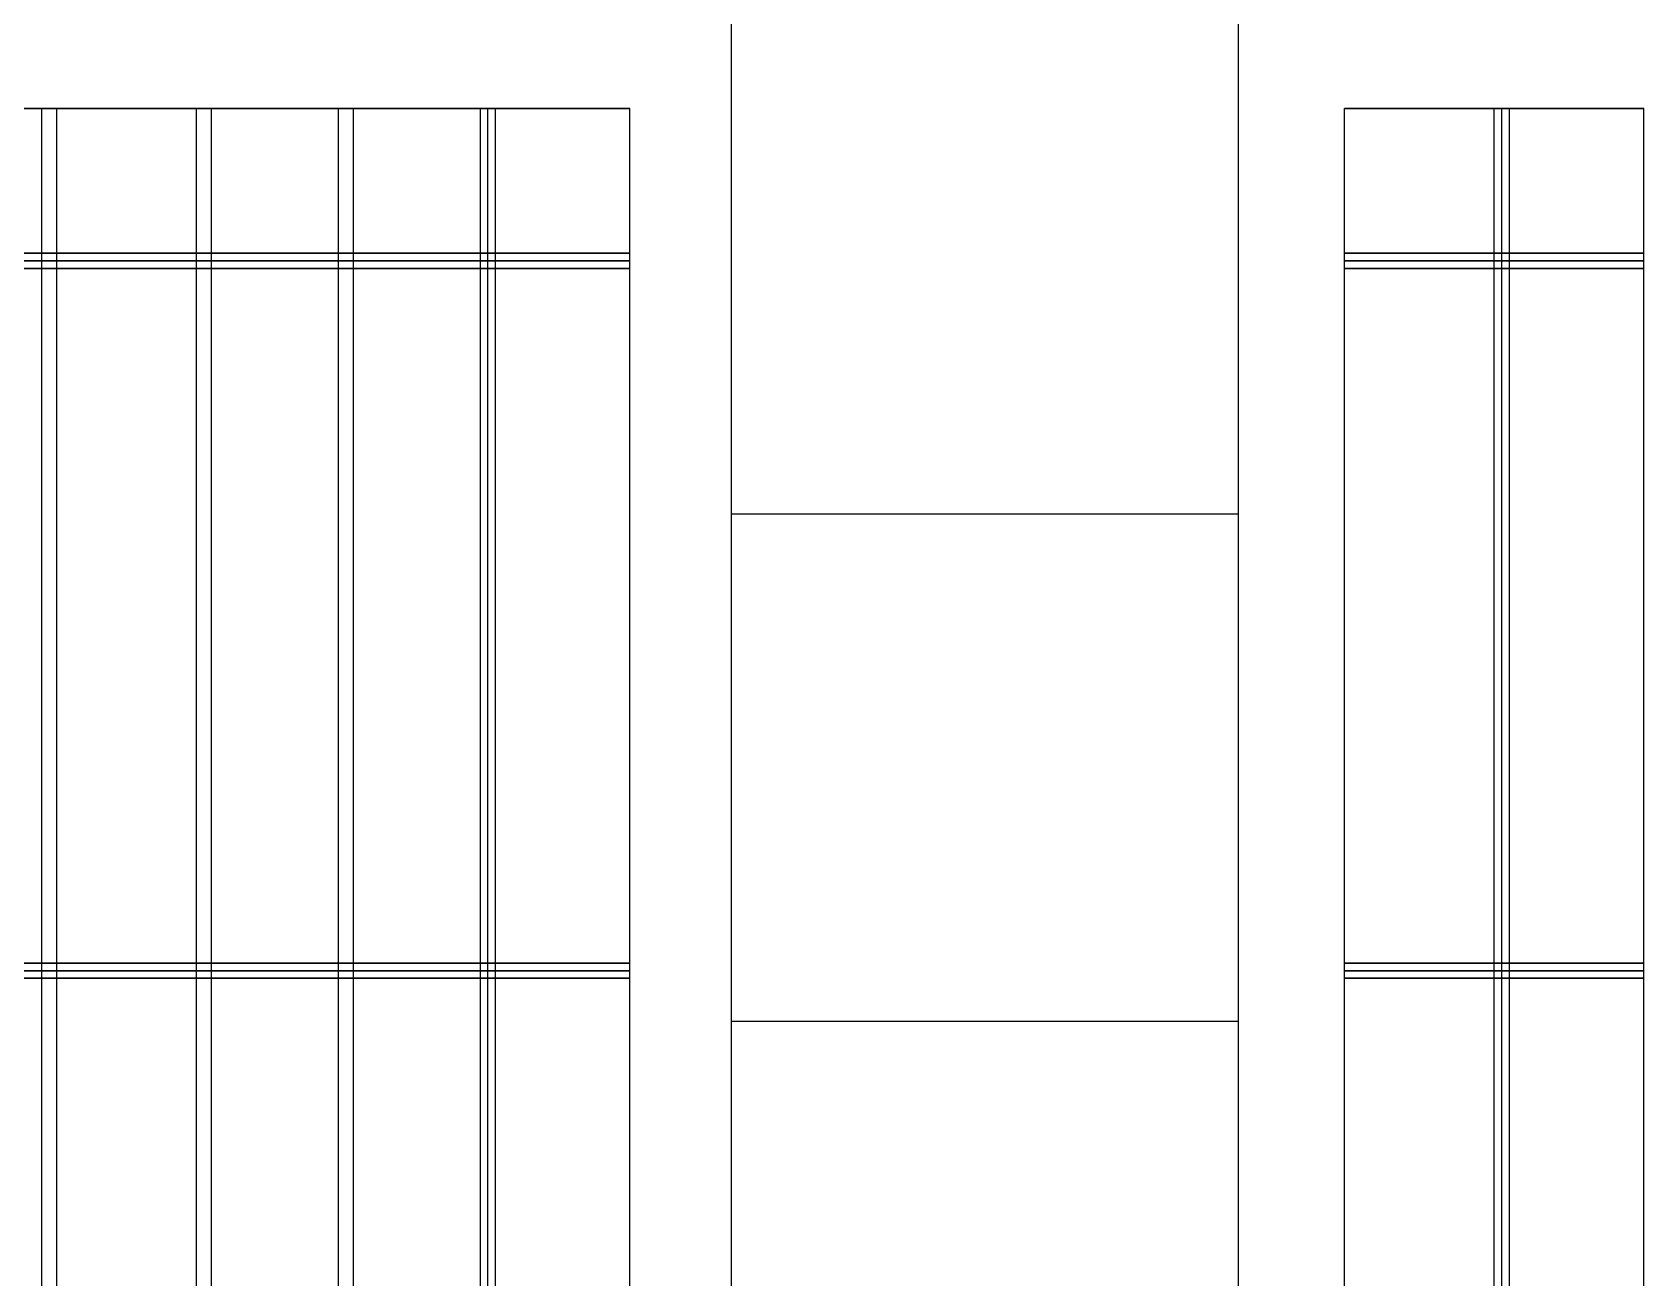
# Model space of a CAD drawing. Extents: x -24232 to 27340, y -23039 to 23489.
# Drawn here: x -15327 to -13737, y -20442 to -19214 of the extents above; entities that cross this region are included whole.
import ezdxf

# ---------------------------------------------------------------- set-up
doc = ezdxf.new("R2010")
doc.units = 0
doc.header["$LTSCALE"] = 10
for name, color, linetype in [('1', 1, 'CONTINUOUS'), ('11', 11, 'CONTINUOUS'), ('3', 3, 'CONTINUOUS')]:
    doc.layers.add(name, color=color, linetype=linetype)

msp = doc.modelspace()

# ---------------------------------------------------------------- linework, layer by layer
at = {"layer": '1'}
for p, q in [((-14877.4, -21989.6), (-14877.4, -19289.6)), ((-13877.4, -21989.6), (-13877.4, -19289.6)), ((-14737.4, -19439.6), (-16037.4, -19439.6)), ((-16037.4, -19439.6), (-14737.4, -19439.6)), ((-14032.4, -19439.6), (-13884.9, -19439.6)), ((-13884.9, -19439.6), (-14032.4, -19439.6)), ((-13737.4, -19439.6), (-13884.9, -19439.6)), ((-13884.9, -19439.6), (-13737.4, -19439.6)), ((-14137.4, -19689.6), (-14637.4, -19689.6)), ((-14737.4, -20139.6), (-16037.4, -20139.6)), ((-16037.4, -20139.6), (-14737.4, -20139.6)), ((-14032.4, -20139.6), (-13884.9, -20139.6)), ((-13884.9, -20139.6), (-14032.4, -20139.6)), ((-13737.4, -20139.6), (-13884.9, -20139.6)), ((-13884.9, -20139.6), (-13737.4, -20139.6)), ((-14137.4, -20189.6), (-14637.4, -20189.6))]:
    msp.add_line(p, q, dxfattribs=at)
at = {"layer": '11'}
for p, q in [((-15317.5, -21989.6), (-15317.5, -19289.6)), ((-15302.5, -21989.6), (-15302.5, -19289.6)), ((-15164.9, -21989.6), (-15164.9, -19289.6)), ((-15149.9, -21989.6), (-15149.9, -19289.6)), ((-15024.9, -21989.6), (-15024.9, -19289.6)), ((-15009.9, -21989.6), (-15009.9, -19289.6)), ((-14884.9, -21989.6), (-14884.9, -19289.6)), ((-14869.9, -21989.6), (-14869.9, -19289.6)), ((-13884.9, -21989.6), (-13884.9, -19289.6)), ((-13869.9, -21989.6), (-13869.9, -19289.6)), ((-14737.4, -19432.1), (-16037.4, -19432.1)), ((-16037.4, -19432.1), (-14737.4, -19432.1)), ((-14032.4, -19432.1), (-13884.9, -19432.1)), ((-13884.9, -19432.1), (-14032.4, -19432.1)), ((-13737.4, -19432.1), (-13884.9, -19432.1)), ((-13884.9, -19432.1), (-13737.4, -19432.1)), ((-14737.4, -19447.1), (-16037.4, -19447.1)), ((-16037.4, -19447.1), (-14737.4, -19447.1)), ((-14032.4, -19447.1), (-13884.9, -19447.1)), ((-13884.9, -19447.1), (-14032.4, -19447.1)), ((-13737.4, -19447.1), (-13884.9, -19447.1)), ((-13884.9, -19447.1), (-13737.4, -19447.1)), ((-14737.4, -20132.1), (-16037.4, -20132.1)), ((-16037.4, -20132.1), (-14737.4, -20132.1)), ((-14032.4, -20132.1), (-13884.9, -20132.1)), ((-13884.9, -20132.1), (-14032.4, -20132.1)), ((-13737.4, -20132.1), (-13884.9, -20132.1)), ((-13884.9, -20132.1), (-13737.4, -20132.1)), ((-14737.4, -20147.1), (-16037.4, -20147.1)), ((-16037.4, -20147.1), (-14737.4, -20147.1)), ((-14032.4, -20147.1), (-13884.9, -20147.1)), ((-13884.9, -20147.1), (-14032.4, -20147.1)), ((-13737.4, -20147.1), (-13884.9, -20147.1)), ((-13884.9, -20147.1), (-13737.4, -20147.1))]:
    msp.add_line(p, q, dxfattribs=at)
at = {"layer": '3', "color": 5}
for p, q in [((-14637.4, -18689.6), (-14637.4, -22189.6)), ((-14137.4, -18689.6), (-14137.4, -22239.6))]:
    msp.add_line(p, q, dxfattribs=at)
at = {"layer": '3'}
for p, q in [((-14737.4, -19289.6), (-16037.4, -19289.6)), ((-16037.4, -19289.6), (-14737.4, -19289.6)), ((-14737.4, -21989.6), (-14737.4, -19289.6)), ((-14737.4, -21989.6), (-14737.4, -19289.6)), ((-14032.4, -21989.6), (-14032.4, -19289.6)), ((-14032.4, -21989.6), (-14032.4, -19289.6)), ((-14032.4, -19289.6), (-13884.9, -19289.6)), ((-13884.9, -19289.6), (-14032.4, -19289.6)), ((-13737.4, -19289.6), (-13884.9, -19289.6)), ((-13884.9, -19289.6), (-13737.4, -19289.6)), ((-13737.4, -21989.6), (-13737.4, -19289.6)), ((-13737.4, -21989.6), (-13737.4, -19289.6))]:
    msp.add_line(p, q, dxfattribs=at)

doc.saveas('drawing.dxf')
